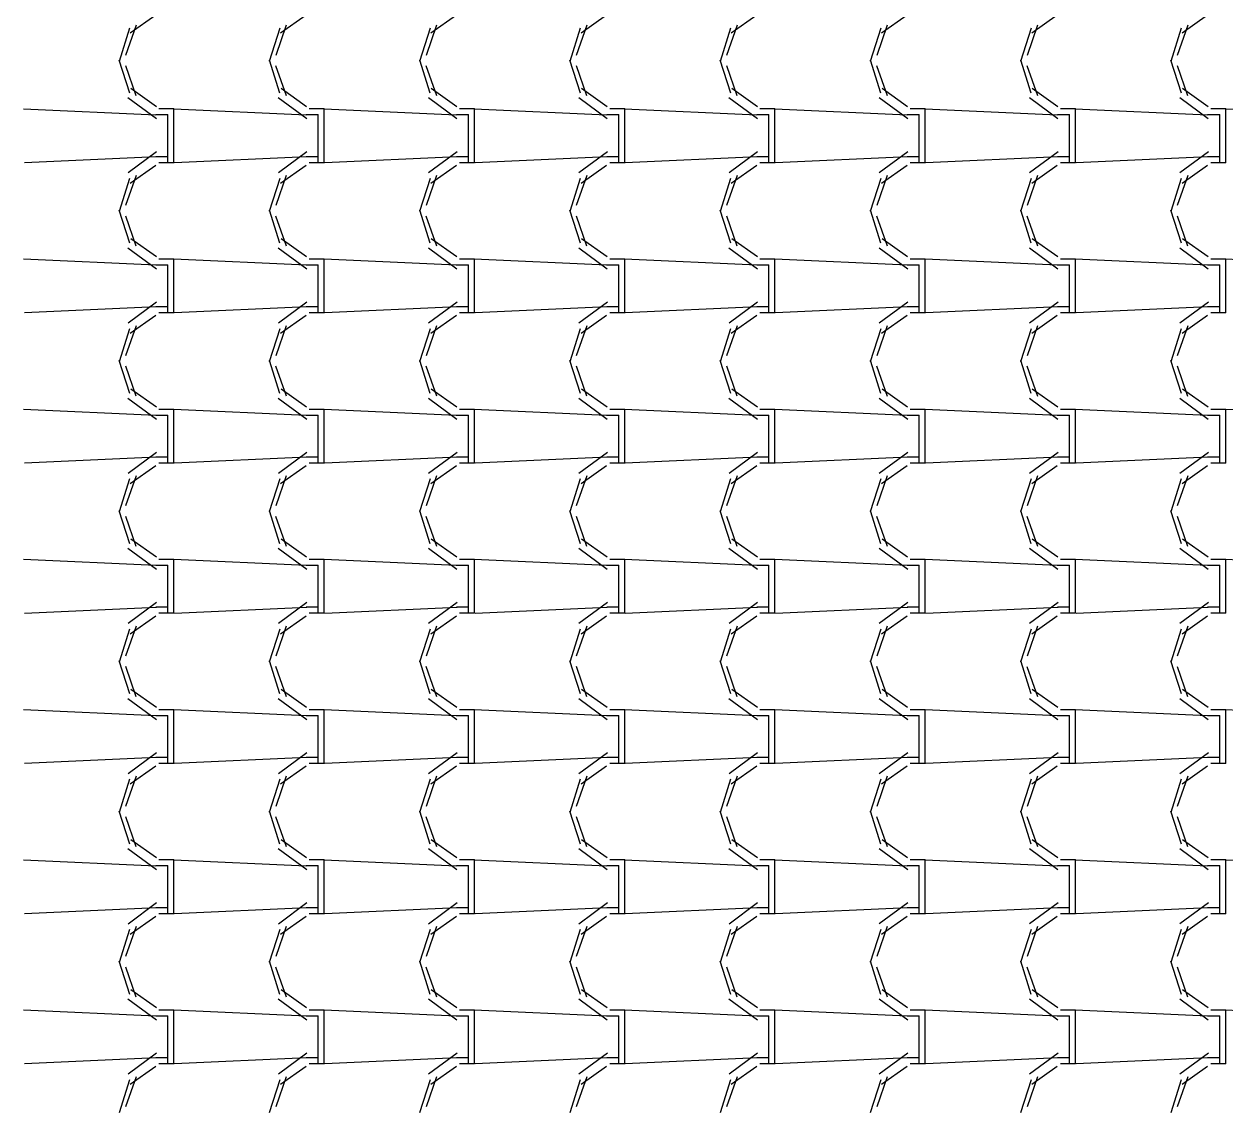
# Model space of a CAD drawing. Header units: millimetres. Extents: x -336 to -33, y -135 to 770.
# Drawn here: x -175.851 to -173.451, y 717.391 to 719.557 of the extents above; entities that cross this region are included whole.
import ezdxf

# ---------------------------------------------------------------- set-up
doc = ezdxf.new("R2010")
doc.units = ezdxf.units.MM
doc.header["$LTSCALE"] = 50
doc.header["$MEASUREMENT"] = 0
doc.layers.add('-HIDRO', color=8, linetype='CONTINUOUS')

msp = doc.modelspace()

# ---------------------------------------------------------------- linework, layer by layer
at = {"layer": '-HIDRO', "linetype": 'Continuous'}
for p, q in [((-175.6274, 719.5549), (-175.6484, 719.4949)), ((-175.5879, 719.5752), (-175.6389, 719.5392)), ((-175.3274, 719.5549), (-175.3484, 719.4949)), ((-175.2879, 719.5752), (-175.3389, 719.5392)), ((-175.0274, 719.5549), (-175.0484, 719.4949)), ((-174.9879, 719.5752), (-175.0389, 719.5392)), ((-174.7274, 719.5549), (-174.7484, 719.4949)), ((-174.6879, 719.5752), (-174.7389, 719.5392)), ((-174.4274, 719.5549), (-174.4484, 719.4949)), ((-174.3879, 719.5751), (-174.4389, 719.5391)), ((-174.1274, 719.5549), (-174.1484, 719.4949)), ((-174.0879, 719.5751), (-174.1389, 719.5391)), ((-173.8274, 719.5549), (-173.8484, 719.4949)), ((-173.7879, 719.5751), (-173.8389, 719.5391)), ((-173.5274, 719.5549), (-173.5484, 719.4949)), ((-173.4879, 719.5751), (-173.5389, 719.5391)), ((-175.6404, 719.5489), (-175.6614, 719.4829)), ((-175.3404, 719.5489), (-175.3614, 719.4829)), ((-175.0404, 719.5489), (-175.0614, 719.4829)), ((-174.7404, 719.5489), (-174.7614, 719.4829)), ((-174.4404, 719.5489), (-174.4614, 719.4829)), ((-174.1404, 719.5489), (-174.1614, 719.4829)), ((-173.8404, 719.5489), (-173.8614, 719.4829)), ((-173.5404, 719.5489), (-173.5614, 719.4829)), ((-175.6617, 719.4861), (-175.6407, 719.4201)), ((-175.3617, 719.4861), (-175.3407, 719.4201)), ((-175.0617, 719.4861), (-175.0407, 719.4201)), ((-174.7617, 719.4861), (-174.7407, 719.4201)), ((-174.4617, 719.4861), (-174.4407, 719.4201)), ((-174.1617, 719.4861), (-174.1407, 719.4201)), ((-173.8617, 719.4861), (-173.8407, 719.4201)), ((-173.5617, 719.4861), (-173.5407, 719.4201)), ((-175.6488, 719.4746), (-175.6278, 719.4146)), ((-175.3488, 719.4746), (-175.3278, 719.4146)), ((-175.0488, 719.4746), (-175.0278, 719.4146)), ((-174.7488, 719.4746), (-174.7278, 719.4146)), ((-174.4488, 719.4745), (-174.4278, 719.4145)), ((-174.1488, 719.4745), (-174.1278, 719.4145)), ((-173.8488, 719.4745), (-173.8278, 719.4145)), ((-173.5488, 719.4745), (-173.5278, 719.4145)), ((-175.6436, 719.4105), (-175.5866, 719.3685)), ((-175.6379, 719.429), (-175.5869, 719.393)), ((-175.3436, 719.4105), (-175.2866, 719.3685)), ((-175.3379, 719.429), (-175.2869, 719.393)), ((-175.0436, 719.4105), (-174.9866, 719.3685)), ((-175.0379, 719.429), (-174.9869, 719.393)), ((-174.7436, 719.4105), (-174.6866, 719.3685)), ((-174.7379, 719.429), (-174.6869, 719.393)), ((-174.4436, 719.4105), (-174.3866, 719.3685)), ((-174.4379, 719.429), (-174.3869, 719.393)), ((-174.1436, 719.4105), (-174.0866, 719.3685)), ((-174.1379, 719.429), (-174.0869, 719.393)), ((-173.8436, 719.4105), (-173.7866, 719.3685)), ((-173.8379, 719.429), (-173.7869, 719.393)), ((-173.5436, 719.4105), (-173.4866, 719.3685)), ((-173.5379, 719.429), (-173.4869, 719.393)), ((-175.588, 719.3757), (-175.852, 719.3877)), ((-175.5817, 719.3885), (-175.5517, 719.3885)), ((-175.288, 719.3757), (-175.552, 719.3877)), ((-175.5517, 719.2925), (-175.5517, 719.3885)), ((-175.2817, 719.3885), (-175.2517, 719.3885)), ((-174.988, 719.3757), (-175.252, 719.3877)), ((-175.2517, 719.2925), (-175.2517, 719.3885)), ((-174.9817, 719.3885), (-174.9517, 719.3885)), ((-174.688, 719.3757), (-174.952, 719.3877)), ((-174.9517, 719.2925), (-174.9517, 719.3885)), ((-174.6817, 719.3885), (-174.6517, 719.3885)), ((-174.388, 719.3757), (-174.652, 719.3877)), ((-174.6517, 719.2925), (-174.6517, 719.3885)), ((-174.3817, 719.3885), (-174.3517, 719.3885)), ((-174.088, 719.3757), (-174.352, 719.3877)), ((-174.3517, 719.2925), (-174.3517, 719.3885)), ((-174.0817, 719.3885), (-174.0517, 719.3885)), ((-173.788, 719.3757), (-174.052, 719.3877)), ((-174.0517, 719.2925), (-174.0517, 719.3885)), ((-173.7817, 719.3885), (-173.7517, 719.3885)), ((-173.488, 719.3757), (-173.752, 719.3877)), ((-173.7517, 719.2925), (-173.7517, 719.3885)), ((-173.4817, 719.3885), (-173.4517, 719.3885)), ((-173.188, 719.3757), (-173.452, 719.3877)), ((-173.4517, 719.2925), (-173.4517, 719.3885)), ((-175.5877, 719.3765), (-175.5637, 719.3765)), ((-175.5637, 719.2925), (-175.5637, 719.3765)), ((-175.2877, 719.3765), (-175.2637, 719.3765)), ((-175.2637, 719.2925), (-175.2637, 719.3765)), ((-174.9877, 719.3765), (-174.9637, 719.3765)), ((-174.9637, 719.2925), (-174.9637, 719.3765)), ((-174.6877, 719.3765), (-174.6637, 719.3765)), ((-174.6637, 719.2925), (-174.6637, 719.3765)), ((-174.3877, 719.3765), (-174.3637, 719.3765)), ((-174.3637, 719.2925), (-174.3637, 719.3765)), ((-174.0877, 719.3765), (-174.0637, 719.3765)), ((-174.0637, 719.2925), (-174.0637, 719.3765)), ((-173.7877, 719.3765), (-173.7637, 719.3765)), ((-173.7637, 719.2925), (-173.7637, 719.3765)), ((-173.4877, 719.3765), (-173.4637, 719.3765)), ((-173.4637, 719.2925), (-173.4637, 719.3765)), ((-175.5865, 719.2924), (-175.8505, 719.2804)), ((-175.5863, 719.3019), (-175.6433, 719.2599)), ((-175.5637, 719.2925), (-175.5877, 719.2925)), ((-175.5637, 719.2805), (-175.5637, 719.2925)), ((-175.5517, 719.2805), (-175.5517, 719.2925)), ((-175.2865, 719.2924), (-175.5505, 719.2804)), ((-175.2863, 719.3019), (-175.3433, 719.2599)), ((-175.2637, 719.2925), (-175.2877, 719.2925)), ((-175.2637, 719.2805), (-175.2637, 719.2925)), ((-175.2517, 719.2805), (-175.2517, 719.2925)), ((-174.9865, 719.2924), (-175.2505, 719.2804)), ((-174.9863, 719.3019), (-175.0433, 719.2599)), ((-174.9637, 719.2925), (-174.9877, 719.2925)), ((-174.9637, 719.2805), (-174.9637, 719.2925)), ((-174.9517, 719.2805), (-174.9517, 719.2925)), ((-174.6865, 719.2924), (-174.9505, 719.2804)), ((-174.6863, 719.3019), (-174.7433, 719.2599)), ((-174.6637, 719.2925), (-174.6877, 719.2925)), ((-174.6637, 719.2805), (-174.6637, 719.2925)), ((-174.6517, 719.2805), (-174.6517, 719.2925)), ((-174.3865, 719.2924), (-174.6505, 719.2804)), ((-174.3863, 719.3019), (-174.4433, 719.2599)), ((-174.3637, 719.2925), (-174.3877, 719.2925)), ((-174.3637, 719.2805), (-174.3637, 719.2925)), ((-174.3517, 719.2805), (-174.3517, 719.2925)), ((-174.0865, 719.2924), (-174.3505, 719.2804)), ((-174.0863, 719.3019), (-174.1433, 719.2599)), ((-174.0637, 719.2925), (-174.0877, 719.2925)), ((-174.0637, 719.2805), (-174.0637, 719.2925)), ((-174.0517, 719.2805), (-174.0517, 719.2925)), ((-173.7865, 719.2924), (-174.0505, 719.2804)), ((-173.7863, 719.3019), (-173.8433, 719.2599)), ((-173.7637, 719.2925), (-173.7877, 719.2925)), ((-173.7637, 719.2805), (-173.7637, 719.2925)), ((-173.7517, 719.2805), (-173.7517, 719.2925)), ((-173.4865, 719.2924), (-173.7505, 719.2804)), ((-173.4863, 719.3019), (-173.5433, 719.2599)), ((-173.4637, 719.2925), (-173.4877, 719.2925)), ((-173.4637, 719.2805), (-173.4637, 719.2925)), ((-173.4517, 719.2805), (-173.4517, 719.2925)), ((-175.5879, 719.2752), (-175.6389, 719.2392)), ((-175.5517, 719.2805), (-175.5817, 719.2805)), ((-175.2879, 719.2752), (-175.3389, 719.2392)), ((-175.2517, 719.2805), (-175.2817, 719.2805)), ((-174.9879, 719.2751), (-175.0389, 719.2391)), ((-174.9517, 719.2805), (-174.9817, 719.2805)), ((-174.6879, 719.2751), (-174.7389, 719.2391)), ((-174.6517, 719.2805), (-174.6817, 719.2805)), ((-174.3879, 719.2751), (-174.4389, 719.2391)), ((-174.3517, 719.2805), (-174.3817, 719.2805)), ((-174.0879, 719.2751), (-174.1389, 719.2391)), ((-174.0517, 719.2805), (-174.0817, 719.2805)), ((-173.7879, 719.2751), (-173.8389, 719.2391)), ((-173.7517, 719.2805), (-173.7817, 719.2805)), ((-173.4879, 719.2751), (-173.5389, 719.2391)), ((-173.4517, 719.2805), (-173.4817, 719.2805)), ((-175.6404, 719.2489), (-175.6614, 719.1829)), ((-175.6274, 719.2549), (-175.6484, 719.1949)), ((-175.3404, 719.2489), (-175.3614, 719.1829)), ((-175.3274, 719.2549), (-175.3484, 719.1949)), ((-175.0404, 719.2489), (-175.0614, 719.1829)), ((-175.0274, 719.2549), (-175.0484, 719.1949)), ((-174.7404, 719.2489), (-174.7614, 719.1829)), ((-174.7274, 719.2549), (-174.7484, 719.1949)), ((-174.4404, 719.2489), (-174.4614, 719.1829)), ((-174.4274, 719.2549), (-174.4484, 719.1949)), ((-174.1404, 719.2489), (-174.1614, 719.1829)), ((-174.1274, 719.2549), (-174.1484, 719.1949)), ((-173.8404, 719.2489), (-173.8614, 719.1829)), ((-173.8274, 719.2549), (-173.8484, 719.1949)), ((-173.5404, 719.2489), (-173.5614, 719.1829)), ((-173.5274, 719.2549), (-173.5484, 719.1949)), ((-175.6617, 719.1861), (-175.6407, 719.1201)), ((-175.6488, 719.1746), (-175.6278, 719.1146)), ((-175.3617, 719.1861), (-175.3407, 719.1201)), ((-175.3488, 719.1746), (-175.3278, 719.1146)), ((-175.0617, 719.1861), (-175.0407, 719.1201)), ((-175.0488, 719.1746), (-175.0278, 719.1146)), ((-174.7617, 719.1861), (-174.7407, 719.1201)), ((-174.7488, 719.1746), (-174.7278, 719.1146)), ((-174.4617, 719.1861), (-174.4407, 719.1201)), ((-174.4488, 719.1746), (-174.4278, 719.1146)), ((-174.1617, 719.1861), (-174.1407, 719.1201)), ((-174.1488, 719.1745), (-174.1278, 719.1145)), ((-173.8617, 719.1861), (-173.8407, 719.1201)), ((-173.8488, 719.1745), (-173.8278, 719.1145)), ((-173.5617, 719.1861), (-173.5407, 719.1201)), ((-173.5488, 719.1745), (-173.5278, 719.1145)), ((-175.6379, 719.129), (-175.5869, 719.093)), ((-175.3379, 719.129), (-175.2869, 719.093)), ((-175.0379, 719.129), (-174.9869, 719.093)), ((-174.7379, 719.129), (-174.6869, 719.093)), ((-174.4379, 719.129), (-174.3869, 719.093)), ((-174.1379, 719.129), (-174.0869, 719.093)), ((-173.8379, 719.129), (-173.7869, 719.093)), ((-173.5379, 719.129), (-173.4869, 719.093)), ((-175.6436, 719.1105), (-175.5866, 719.0685)), ((-175.3436, 719.1105), (-175.2866, 719.0685)), ((-175.0436, 719.1105), (-174.9866, 719.0685)), ((-174.7436, 719.1105), (-174.6866, 719.0685)), ((-174.4436, 719.1105), (-174.3866, 719.0685)), ((-174.1436, 719.1105), (-174.0866, 719.0685)), ((-173.8436, 719.1105), (-173.7866, 719.0685)), ((-173.5436, 719.1105), (-173.4866, 719.0685)), ((-175.588, 719.0757), (-175.852, 719.0877)), ((-175.5877, 719.0765), (-175.5637, 719.0765)), ((-175.5817, 719.0885), (-175.5517, 719.0885)), ((-175.5637, 718.9925), (-175.5637, 719.0765)), ((-175.288, 719.0757), (-175.552, 719.0877)), ((-175.5517, 718.9925), (-175.5517, 719.0885)), ((-175.2877, 719.0765), (-175.2637, 719.0765)), ((-175.2817, 719.0885), (-175.2517, 719.0885)), ((-175.2637, 718.9925), (-175.2637, 719.0765)), ((-174.988, 719.0757), (-175.252, 719.0877)), ((-175.2517, 718.9925), (-175.2517, 719.0885)), ((-174.9877, 719.0765), (-174.9637, 719.0765)), ((-174.9817, 719.0885), (-174.9517, 719.0885)), ((-174.9637, 718.9925), (-174.9637, 719.0765)), ((-174.688, 719.0757), (-174.952, 719.0877)), ((-174.9517, 718.9925), (-174.9517, 719.0885)), ((-174.6877, 719.0765), (-174.6637, 719.0765)), ((-174.6817, 719.0885), (-174.6517, 719.0885)), ((-174.6637, 718.9925), (-174.6637, 719.0765)), ((-174.388, 719.0757), (-174.652, 719.0877)), ((-174.6517, 718.9925), (-174.6517, 719.0885)), ((-174.3877, 719.0765), (-174.3637, 719.0765)), ((-174.3817, 719.0885), (-174.3517, 719.0885)), ((-174.3637, 718.9925), (-174.3637, 719.0765)), ((-174.088, 719.0757), (-174.352, 719.0877)), ((-174.3517, 718.9925), (-174.3517, 719.0885)), ((-174.0877, 719.0765), (-174.0637, 719.0765)), ((-174.0817, 719.0885), (-174.0517, 719.0885)), ((-174.0637, 718.9925), (-174.0637, 719.0765)), ((-173.788, 719.0757), (-174.052, 719.0877)), ((-174.0517, 718.9925), (-174.0517, 719.0885)), ((-173.7877, 719.0765), (-173.7637, 719.0765)), ((-173.7817, 719.0885), (-173.7517, 719.0885)), ((-173.7637, 718.9925), (-173.7637, 719.0765)), ((-173.488, 719.0757), (-173.752, 719.0877)), ((-173.7517, 718.9925), (-173.7517, 719.0885)), ((-173.4877, 719.0765), (-173.4637, 719.0765)), ((-173.4817, 719.0885), (-173.4517, 719.0885)), ((-173.4637, 718.9925), (-173.4637, 719.0765)), ((-173.188, 719.0757), (-173.452, 719.0877)), ((-173.4517, 718.9925), (-173.4517, 719.0885)), ((-175.5863, 719.0019), (-175.6433, 718.9599)), ((-175.2863, 719.0019), (-175.3433, 718.9599)), ((-174.9863, 719.0019), (-175.0433, 718.9599)), ((-174.6863, 719.0019), (-174.7433, 718.9599)), ((-174.3863, 719.0019), (-174.4433, 718.9599)), ((-174.0863, 719.0019), (-174.1433, 718.9599)), ((-173.7863, 719.0019), (-173.8433, 718.9599)), ((-173.4863, 719.0019), (-173.5433, 718.9599)), ((-175.5865, 718.9924), (-175.8505, 718.9804)), ((-175.5637, 718.9925), (-175.5877, 718.9925)), ((-175.5517, 718.9805), (-175.5817, 718.9805)), ((-175.5637, 718.9805), (-175.5637, 718.9925)), ((-175.5517, 718.9805), (-175.5517, 718.9925)), ((-175.2865, 718.9924), (-175.5505, 718.9804)), ((-175.2637, 718.9925), (-175.2877, 718.9925)), ((-175.2517, 718.9805), (-175.2817, 718.9805)), ((-175.2637, 718.9805), (-175.2637, 718.9925)), ((-175.2517, 718.9805), (-175.2517, 718.9925)), ((-174.9865, 718.9924), (-175.2505, 718.9804)), ((-174.9637, 718.9925), (-174.9877, 718.9925)), ((-174.9517, 718.9805), (-174.9817, 718.9805)), ((-174.9637, 718.9805), (-174.9637, 718.9925)), ((-174.9517, 718.9805), (-174.9517, 718.9925)), ((-174.6865, 718.9924), (-174.9505, 718.9804)), ((-174.6637, 718.9925), (-174.6877, 718.9925)), ((-174.6517, 718.9805), (-174.6817, 718.9805)), ((-174.6637, 718.9805), (-174.6637, 718.9925)), ((-174.6517, 718.9805), (-174.6517, 718.9925)), ((-174.3865, 718.9924), (-174.6505, 718.9804)), ((-174.3637, 718.9925), (-174.3877, 718.9925)), ((-174.3517, 718.9805), (-174.3817, 718.9805)), ((-174.3637, 718.9805), (-174.3637, 718.9925)), ((-174.3517, 718.9805), (-174.3517, 718.9925)), ((-174.0865, 718.9924), (-174.3505, 718.9804)), ((-174.0637, 718.9925), (-174.0877, 718.9925)), ((-174.0517, 718.9805), (-174.0817, 718.9805)), ((-174.0637, 718.9805), (-174.0637, 718.9925)), ((-174.0517, 718.9805), (-174.0517, 718.9925)), ((-173.7865, 718.9924), (-174.0505, 718.9804)), ((-173.7637, 718.9925), (-173.7877, 718.9925)), ((-173.7517, 718.9805), (-173.7817, 718.9805)), ((-173.7637, 718.9805), (-173.7637, 718.9925)), ((-173.7517, 718.9805), (-173.7517, 718.9925)), ((-173.4865, 718.9924), (-173.7505, 718.9804)), ((-173.4637, 718.9925), (-173.4877, 718.9925)), ((-173.4517, 718.9805), (-173.4817, 718.9805)), ((-173.4637, 718.9805), (-173.4637, 718.9925)), ((-173.4517, 718.9805), (-173.4517, 718.9925)), ((-175.6274, 718.9549), (-175.6484, 718.8949)), ((-175.5879, 718.9752), (-175.6389, 718.9392)), ((-175.3274, 718.9549), (-175.3484, 718.8949)), ((-175.2879, 718.9751), (-175.3389, 718.9391)), ((-175.0274, 718.9549), (-175.0484, 718.8949)), ((-174.9879, 718.9751), (-175.0389, 718.9391)), ((-174.7274, 718.9549), (-174.7484, 718.8949)), ((-174.6879, 718.9751), (-174.7389, 718.9391)), ((-174.4274, 718.9549), (-174.4484, 718.8949)), ((-174.3879, 718.9751), (-174.4389, 718.9391)), ((-174.1274, 718.9549), (-174.1484, 718.8949)), ((-174.0879, 718.9751), (-174.1389, 718.9391)), ((-173.8274, 718.9549), (-173.8484, 718.8949)), ((-173.7879, 718.9751), (-173.8389, 718.9391)), ((-173.5274, 718.9549), (-173.5484, 718.8949)), ((-173.4879, 718.9751), (-173.5389, 718.9391)), ((-175.6404, 718.9489), (-175.6614, 718.8829)), ((-175.3404, 718.9489), (-175.3614, 718.8829)), ((-175.0404, 718.9489), (-175.0614, 718.8829)), ((-174.7404, 718.9489), (-174.7614, 718.8829)), ((-174.4404, 718.9489), (-174.4614, 718.8829)), ((-174.1404, 718.9489), (-174.1614, 718.8829)), ((-173.8404, 718.9489), (-173.8614, 718.8829)), ((-173.5404, 718.9489), (-173.5614, 718.8829)), ((-175.6617, 718.8861), (-175.6407, 718.8201)), ((-175.3617, 718.8861), (-175.3407, 718.8201)), ((-175.0617, 718.8861), (-175.0407, 718.8201)), ((-174.7617, 718.8861), (-174.7407, 718.8201)), ((-174.4617, 718.8861), (-174.4407, 718.8201)), ((-174.1617, 718.8861), (-174.1407, 718.8201)), ((-173.8617, 718.8861), (-173.8407, 718.8201)), ((-173.5617, 718.8861), (-173.5407, 718.8201)), ((-175.6488, 718.8746), (-175.6278, 718.8146)), ((-175.3488, 718.8746), (-175.3278, 718.8146)), ((-175.0488, 718.8746), (-175.0278, 718.8146)), ((-174.7488, 718.8746), (-174.7278, 718.8146)), ((-174.4488, 718.8746), (-174.4278, 718.8146)), ((-174.1488, 718.8745), (-174.1278, 718.8145)), ((-173.8488, 718.8745), (-173.8278, 718.8145)), ((-173.5488, 718.8745), (-173.5278, 718.8145)), ((-175.6436, 718.8105), (-175.5866, 718.7685)), ((-175.6379, 718.829), (-175.5869, 718.793)), ((-175.3436, 718.8105), (-175.2866, 718.7685)), ((-175.3379, 718.829), (-175.2869, 718.793)), ((-175.0436, 718.8105), (-174.9866, 718.7685)), ((-175.0379, 718.829), (-174.9869, 718.793)), ((-174.7436, 718.8105), (-174.6866, 718.7685)), ((-174.7379, 718.829), (-174.6869, 718.793)), ((-174.4436, 718.8105), (-174.3866, 718.7685)), ((-174.4379, 718.829), (-174.3869, 718.793)), ((-174.1436, 718.8105), (-174.0866, 718.7685)), ((-174.1379, 718.829), (-174.0869, 718.793)), ((-173.8436, 718.8105), (-173.7866, 718.7685)), ((-173.8379, 718.829), (-173.7869, 718.793)), ((-173.5436, 718.8105), (-173.4866, 718.7685)), ((-173.5379, 718.829), (-173.4869, 718.793)), ((-175.588, 718.7757), (-175.852, 718.7877)), ((-175.5817, 718.7885), (-175.5517, 718.7885)), ((-175.288, 718.7757), (-175.552, 718.7877)), ((-175.5517, 718.6925), (-175.5517, 718.7885)), ((-175.2817, 718.7885), (-175.2517, 718.7885)), ((-174.988, 718.7757), (-175.252, 718.7877)), ((-175.2517, 718.6925), (-175.2517, 718.7885)), ((-174.9817, 718.7885), (-174.9517, 718.7885)), ((-174.688, 718.7757), (-174.952, 718.7877)), ((-174.9517, 718.6925), (-174.9517, 718.7885)), ((-174.6817, 718.7885), (-174.6517, 718.7885)), ((-174.388, 718.7757), (-174.652, 718.7877)), ((-174.6517, 718.6925), (-174.6517, 718.7885)), ((-174.3817, 718.7885), (-174.3517, 718.7885)), ((-174.088, 718.7757), (-174.352, 718.7877)), ((-174.3517, 718.6925), (-174.3517, 718.7885)), ((-174.0817, 718.7885), (-174.0517, 718.7885)), ((-173.788, 718.7757), (-174.052, 718.7877)), ((-174.0517, 718.6925), (-174.0517, 718.7885)), ((-173.7817, 718.7885), (-173.7517, 718.7885)), ((-173.488, 718.7757), (-173.752, 718.7877)), ((-173.7517, 718.6925), (-173.7517, 718.7885)), ((-173.4817, 718.7885), (-173.4517, 718.7885)), ((-173.188, 718.7757), (-173.452, 718.7877)), ((-173.4517, 718.6925), (-173.4517, 718.7885)), ((-175.5877, 718.7765), (-175.5637, 718.7765)), ((-175.5637, 718.6925), (-175.5637, 718.7765)), ((-175.2877, 718.7765), (-175.2637, 718.7765)), ((-175.2637, 718.6925), (-175.2637, 718.7765)), ((-174.9877, 718.7765), (-174.9637, 718.7765)), ((-174.9637, 718.6925), (-174.9637, 718.7765)), ((-174.6877, 718.7765), (-174.6637, 718.7765)), ((-174.6637, 718.6925), (-174.6637, 718.7765)), ((-174.3877, 718.7765), (-174.3637, 718.7765)), ((-174.3637, 718.6925), (-174.3637, 718.7765)), ((-174.0877, 718.7765), (-174.0637, 718.7765)), ((-174.0637, 718.6925), (-174.0637, 718.7765)), ((-173.7877, 718.7765), (-173.7637, 718.7765)), ((-173.7637, 718.6925), (-173.7637, 718.7765)), ((-173.4877, 718.7765), (-173.4637, 718.7765)), ((-173.4637, 718.6925), (-173.4637, 718.7765)), ((-175.5865, 718.6924), (-175.8505, 718.6804)), ((-175.5863, 718.7019), (-175.6433, 718.6599)), ((-175.5637, 718.6925), (-175.5877, 718.6925)), ((-175.5637, 718.6805), (-175.5637, 718.6925)), ((-175.5517, 718.6805), (-175.5517, 718.6925)), ((-175.2865, 718.6924), (-175.5505, 718.6804)), ((-175.2863, 718.7019), (-175.3433, 718.6599)), ((-175.2637, 718.6925), (-175.2877, 718.6925)), ((-175.2637, 718.6805), (-175.2637, 718.6925)), ((-175.2517, 718.6805), (-175.2517, 718.6925)), ((-174.9865, 718.6924), (-175.2505, 718.6804)), ((-174.9863, 718.7019), (-175.0433, 718.6599)), ((-174.9637, 718.6925), (-174.9877, 718.6925)), ((-174.9637, 718.6805), (-174.9637, 718.6925)), ((-174.9517, 718.6805), (-174.9517, 718.6925)), ((-174.6865, 718.6924), (-174.9505, 718.6804)), ((-174.6863, 718.7019), (-174.7433, 718.6599)), ((-174.6637, 718.6925), (-174.6877, 718.6925)), ((-174.6637, 718.6805), (-174.6637, 718.6925)), ((-174.6517, 718.6805), (-174.6517, 718.6925)), ((-174.3865, 718.6924), (-174.6505, 718.6804)), ((-174.3863, 718.7019), (-174.4433, 718.6599)), ((-174.3637, 718.6925), (-174.3877, 718.6925)), ((-174.3637, 718.6805), (-174.3637, 718.6925)), ((-174.3517, 718.6805), (-174.3517, 718.6925)), ((-174.0865, 718.6924), (-174.3505, 718.6804)), ((-174.0863, 718.7019), (-174.1433, 718.6599)), ((-174.0637, 718.6925), (-174.0877, 718.6925)), ((-174.0637, 718.6805), (-174.0637, 718.6925)), ((-174.0517, 718.6805), (-174.0517, 718.6925)), ((-173.7865, 718.6924), (-174.0505, 718.6804)), ((-173.7863, 718.7019), (-173.8433, 718.6599)), ((-173.7637, 718.6925), (-173.7877, 718.6925)), ((-173.7637, 718.6805), (-173.7637, 718.6925)), ((-173.7517, 718.6805), (-173.7517, 718.6925)), ((-173.4865, 718.6924), (-173.7505, 718.6804)), ((-173.4863, 718.7019), (-173.5433, 718.6599)), ((-173.4637, 718.6925), (-173.4877, 718.6925)), ((-173.4637, 718.6805), (-173.4637, 718.6925)), ((-173.4517, 718.6805), (-173.4517, 718.6925)), ((-175.5879, 718.6751), (-175.6389, 718.6391)), ((-175.5517, 718.6805), (-175.5817, 718.6805)), ((-175.2879, 718.6751), (-175.3389, 718.6391)), ((-175.2517, 718.6805), (-175.2817, 718.6805)), ((-174.9879, 718.6751), (-175.0389, 718.6391)), ((-174.9517, 718.6805), (-174.9817, 718.6805)), ((-174.6879, 718.6751), (-174.7389, 718.6391)), ((-174.6517, 718.6805), (-174.6817, 718.6805)), ((-174.3879, 718.6751), (-174.4389, 718.6391)), ((-174.3517, 718.6805), (-174.3817, 718.6805)), ((-174.0879, 718.6751), (-174.1389, 718.6391)), ((-174.0517, 718.6805), (-174.0817, 718.6805)), ((-173.7879, 718.6751), (-173.8389, 718.6391)), ((-173.7517, 718.6805), (-173.7817, 718.6805)), ((-173.4879, 718.6751), (-173.5389, 718.6391)), ((-173.4517, 718.6805), (-173.4817, 718.6805)), ((-175.6404, 718.6489), (-175.6614, 718.5829)), ((-175.6274, 718.6549), (-175.6484, 718.5949)), ((-175.3404, 718.6489), (-175.3614, 718.5829)), ((-175.3274, 718.6549), (-175.3484, 718.5949)), ((-175.0404, 718.6489), (-175.0614, 718.5829)), ((-175.0274, 718.6549), (-175.0484, 718.5949)), ((-174.7404, 718.6489), (-174.7614, 718.5829)), ((-174.7274, 718.6549), (-174.7484, 718.5949)), ((-174.4404, 718.6489), (-174.4614, 718.5829)), ((-174.4274, 718.6549), (-174.4484, 718.5949)), ((-174.1404, 718.6489), (-174.1614, 718.5829)), ((-174.1274, 718.6549), (-174.1484, 718.5949)), ((-173.8404, 718.6489), (-173.8614, 718.5829)), ((-173.8274, 718.6549), (-173.8484, 718.5949)), ((-173.5404, 718.6489), (-173.5614, 718.5829)), ((-173.5274, 718.6549), (-173.5484, 718.5949)), ((-175.6617, 718.5861), (-175.6407, 718.5201)), ((-175.6488, 718.5746), (-175.6278, 718.5146)), ((-175.3617, 718.5861), (-175.3407, 718.5201)), ((-175.3488, 718.5746), (-175.3278, 718.5146)), ((-175.0617, 718.5861), (-175.0407, 718.5201)), ((-175.0488, 718.5746), (-175.0278, 718.5146)), ((-174.7617, 718.5861), (-174.7407, 718.5201)), ((-174.7488, 718.5746), (-174.7278, 718.5146)), ((-174.4617, 718.5861), (-174.4407, 718.5201)), ((-174.4488, 718.5746), (-174.4278, 718.5146)), ((-174.1617, 718.5861), (-174.1407, 718.5201)), ((-174.1488, 718.5745), (-174.1278, 718.5145)), ((-173.8617, 718.5861), (-173.8407, 718.5201)), ((-173.8488, 718.5745), (-173.8278, 718.5145)), ((-173.5617, 718.5861), (-173.5407, 718.5201)), ((-173.5488, 718.5745), (-173.5278, 718.5145)), ((-175.6379, 718.529), (-175.5869, 718.493)), ((-175.3379, 718.529), (-175.2869, 718.493)), ((-175.0379, 718.529), (-174.9869, 718.493)), ((-174.7379, 718.529), (-174.6869, 718.493)), ((-174.4379, 718.529), (-174.3869, 718.493)), ((-174.1379, 718.529), (-174.0869, 718.493)), ((-173.8379, 718.529), (-173.7869, 718.493)), ((-173.5379, 718.529), (-173.4869, 718.493)), ((-175.6436, 718.5105), (-175.5866, 718.4685)), ((-175.3436, 718.5105), (-175.2866, 718.4685)), ((-175.0436, 718.5105), (-174.9866, 718.4685)), ((-174.7436, 718.5105), (-174.6866, 718.4685)), ((-174.4436, 718.5105), (-174.3866, 718.4685)), ((-174.1436, 718.5105), (-174.0866, 718.4685)), ((-173.8436, 718.5105), (-173.7866, 718.4685)), ((-173.5436, 718.5105), (-173.4866, 718.4685)), ((-175.588, 718.4757), (-175.852, 718.4877)), ((-175.5877, 718.4765), (-175.5637, 718.4765)), ((-175.5817, 718.4885), (-175.5517, 718.4885)), ((-175.5637, 718.3925), (-175.5637, 718.4765)), ((-175.288, 718.4757), (-175.552, 718.4877)), ((-175.5517, 718.3925), (-175.5517, 718.4885)), ((-175.2877, 718.4765), (-175.2637, 718.4765)), ((-175.2817, 718.4885), (-175.2517, 718.4885)), ((-175.2637, 718.3925), (-175.2637, 718.4765)), ((-174.988, 718.4757), (-175.252, 718.4877)), ((-175.2517, 718.3925), (-175.2517, 718.4885)), ((-174.9877, 718.4765), (-174.9637, 718.4765)), ((-174.9817, 718.4885), (-174.9517, 718.4885)), ((-174.9637, 718.3925), (-174.9637, 718.4765)), ((-174.688, 718.4757), (-174.952, 718.4877)), ((-174.9517, 718.3925), (-174.9517, 718.4885)), ((-174.6877, 718.4765), (-174.6637, 718.4765)), ((-174.6817, 718.4885), (-174.6517, 718.4885)), ((-174.6637, 718.3925), (-174.6637, 718.4765)), ((-174.388, 718.4757), (-174.652, 718.4877)), ((-174.6517, 718.3925), (-174.6517, 718.4885)), ((-174.3877, 718.4765), (-174.3637, 718.4765)), ((-174.3817, 718.4885), (-174.3517, 718.4885)), ((-174.3637, 718.3925), (-174.3637, 718.4765)), ((-174.088, 718.4757), (-174.352, 718.4877)), ((-174.3517, 718.3925), (-174.3517, 718.4885)), ((-174.0877, 718.4765), (-174.0637, 718.4765)), ((-174.0817, 718.4885), (-174.0517, 718.4885)), ((-174.0637, 718.3925), (-174.0637, 718.4765)), ((-173.788, 718.4757), (-174.052, 718.4877)), ((-174.0517, 718.3925), (-174.0517, 718.4885)), ((-173.7877, 718.4765), (-173.7637, 718.4765)), ((-173.7817, 718.4885), (-173.7517, 718.4885)), ((-173.7637, 718.3925), (-173.7637, 718.4765)), ((-173.488, 718.4757), (-173.752, 718.4877)), ((-173.7517, 718.3925), (-173.7517, 718.4885)), ((-173.4877, 718.4765), (-173.4637, 718.4765)), ((-173.4817, 718.4885), (-173.4517, 718.4885)), ((-173.4637, 718.3925), (-173.4637, 718.4765)), ((-173.188, 718.4757), (-173.452, 718.4877)), ((-173.4517, 718.3925), (-173.4517, 718.4885)), ((-175.5863, 718.4019), (-175.6433, 718.3599)), ((-175.2863, 718.4019), (-175.3433, 718.3599)), ((-174.9863, 718.4019), (-175.0433, 718.3599)), ((-174.6863, 718.4019), (-174.7433, 718.3599)), ((-174.3863, 718.4019), (-174.4433, 718.3599)), ((-174.0863, 718.4019), (-174.1433, 718.3599)), ((-173.7863, 718.4019), (-173.8433, 718.3599)), ((-173.4863, 718.4019), (-173.5433, 718.3599)), ((-175.5865, 718.3924), (-175.8505, 718.3804)), ((-175.5637, 718.3925), (-175.5877, 718.3925)), ((-175.5517, 718.3805), (-175.5817, 718.3805)), ((-175.5637, 718.3805), (-175.5637, 718.3925)), ((-175.5517, 718.3805), (-175.5517, 718.3925)), ((-175.2865, 718.3924), (-175.5505, 718.3804)), ((-175.2637, 718.3925), (-175.2877, 718.3925)), ((-175.2517, 718.3805), (-175.2817, 718.3805)), ((-175.2637, 718.3805), (-175.2637, 718.3925)), ((-175.2517, 718.3805), (-175.2517, 718.3925)), ((-174.9865, 718.3924), (-175.2505, 718.3804)), ((-174.9637, 718.3925), (-174.9877, 718.3925)), ((-174.9517, 718.3805), (-174.9817, 718.3805)), ((-174.9637, 718.3805), (-174.9637, 718.3925)), ((-174.9517, 718.3805), (-174.9517, 718.3925)), ((-174.6865, 718.3924), (-174.9505, 718.3804)), ((-174.6637, 718.3925), (-174.6877, 718.3925)), ((-174.6517, 718.3805), (-174.6817, 718.3805)), ((-174.6637, 718.3805), (-174.6637, 718.3925)), ((-174.6517, 718.3805), (-174.6517, 718.3925)), ((-174.3865, 718.3924), (-174.6505, 718.3804)), ((-174.3637, 718.3925), (-174.3877, 718.3925)), ((-174.3517, 718.3805), (-174.3817, 718.3805)), ((-174.3637, 718.3805), (-174.3637, 718.3925)), ((-174.3517, 718.3805), (-174.3517, 718.3925)), ((-174.0865, 718.3924), (-174.3505, 718.3804)), ((-174.0637, 718.3925), (-174.0877, 718.3925)), ((-174.0517, 718.3805), (-174.0817, 718.3805)), ((-174.0637, 718.3805), (-174.0637, 718.3925)), ((-174.0517, 718.3805), (-174.0517, 718.3925)), ((-173.7865, 718.3924), (-174.0505, 718.3804)), ((-173.7637, 718.3925), (-173.7877, 718.3925)), ((-173.7517, 718.3805), (-173.7817, 718.3805)), ((-173.7637, 718.3805), (-173.7637, 718.3925)), ((-173.7517, 718.3805), (-173.7517, 718.3925)), ((-173.4865, 718.3924), (-173.7505, 718.3804)), ((-173.4637, 718.3925), (-173.4877, 718.3925)), ((-173.4517, 718.3805), (-173.4817, 718.3805)), ((-173.4637, 718.3805), (-173.4637, 718.3925)), ((-173.4517, 718.3805), (-173.4517, 718.3925)), ((-175.6274, 718.3549), (-175.6484, 718.2949)), ((-175.5879, 718.3751), (-175.6389, 718.3391)), ((-175.3274, 718.3549), (-175.3484, 718.2949)), ((-175.2879, 718.3751), (-175.3389, 718.3391)), ((-175.0274, 718.3549), (-175.0484, 718.2949)), ((-174.9879, 718.3751), (-175.0389, 718.3391)), ((-174.7274, 718.3549), (-174.7484, 718.2949)), ((-174.6879, 718.3751), (-174.7389, 718.3391)), ((-174.4274, 718.3549), (-174.4484, 718.2949)), ((-174.3879, 718.3751), (-174.4389, 718.3391)), ((-174.1274, 718.3549), (-174.1484, 718.2949)), ((-174.0879, 718.3751), (-174.1389, 718.3391)), ((-173.8274, 718.3549), (-173.8484, 718.2949)), ((-173.7879, 718.3751), (-173.8389, 718.3391)), ((-173.5274, 718.3549), (-173.5484, 718.2949)), ((-173.4879, 718.3751), (-173.5389, 718.3391)), ((-175.6404, 718.3489), (-175.6614, 718.2829)), ((-175.3404, 718.3489), (-175.3614, 718.2829)), ((-175.0404, 718.3489), (-175.0614, 718.2829)), ((-174.7404, 718.3489), (-174.7614, 718.2829)), ((-174.4404, 718.3489), (-174.4614, 718.2829)), ((-174.1404, 718.3489), (-174.1614, 718.2829)), ((-173.8404, 718.3489), (-173.8614, 718.2829)), ((-173.5404, 718.3489), (-173.5614, 718.2829)), ((-175.6617, 718.2861), (-175.6407, 718.2201)), ((-175.3617, 718.2861), (-175.3407, 718.2201)), ((-175.0617, 718.2861), (-175.0407, 718.2201)), ((-174.7617, 718.2861), (-174.7407, 718.2201)), ((-174.4617, 718.2861), (-174.4407, 718.2201)), ((-174.1617, 718.2861), (-174.1407, 718.2201)), ((-173.8617, 718.2861), (-173.8407, 718.2201)), ((-173.5617, 718.2861), (-173.5407, 718.2201)), ((-175.6488, 718.2746), (-175.6278, 718.2146)), ((-175.3488, 718.2746), (-175.3278, 718.2146)), ((-175.0488, 718.2746), (-175.0278, 718.2146)), ((-174.7488, 718.2746), (-174.7278, 718.2146)), ((-174.4488, 718.2746), (-174.4278, 718.2146)), ((-174.1488, 718.2746), (-174.1278, 718.2146)), ((-173.8488, 718.2745), (-173.8278, 718.2145)), ((-173.5488, 718.2745), (-173.5278, 718.2145)), ((-175.6436, 718.2105), (-175.5866, 718.1685)), ((-175.6379, 718.229), (-175.5869, 718.193)), ((-175.3436, 718.2105), (-175.2866, 718.1685)), ((-175.3379, 718.229), (-175.2869, 718.193)), ((-175.0436, 718.2105), (-174.9866, 718.1685)), ((-175.0379, 718.229), (-174.9869, 718.193)), ((-174.7436, 718.2105), (-174.6866, 718.1685)), ((-174.7379, 718.229), (-174.6869, 718.193)), ((-174.4436, 718.2105), (-174.3866, 718.1685)), ((-174.4379, 718.229), (-174.3869, 718.193)), ((-174.1436, 718.2105), (-174.0866, 718.1685)), ((-174.1379, 718.229), (-174.0869, 718.193)), ((-173.8436, 718.2105), (-173.7866, 718.1685)), ((-173.8379, 718.229), (-173.7869, 718.193)), ((-173.5436, 718.2105), (-173.4866, 718.1685)), ((-173.5379, 718.229), (-173.4869, 718.193)), ((-175.588, 718.1757), (-175.852, 718.1877)), ((-175.5817, 718.1885), (-175.5517, 718.1885)), ((-175.288, 718.1757), (-175.552, 718.1877)), ((-175.5517, 718.0925), (-175.5517, 718.1885)), ((-175.2817, 718.1885), (-175.2517, 718.1885)), ((-174.988, 718.1757), (-175.252, 718.1877)), ((-175.2517, 718.0925), (-175.2517, 718.1885)), ((-174.9817, 718.1885), (-174.9517, 718.1885)), ((-174.688, 718.1757), (-174.952, 718.1877)), ((-174.9517, 718.0925), (-174.9517, 718.1885)), ((-174.6817, 718.1885), (-174.6517, 718.1885)), ((-174.388, 718.1757), (-174.652, 718.1877)), ((-174.6517, 718.0925), (-174.6517, 718.1885)), ((-174.3817, 718.1885), (-174.3517, 718.1885)), ((-174.088, 718.1757), (-174.352, 718.1877)), ((-174.3517, 718.0925), (-174.3517, 718.1885)), ((-174.0817, 718.1885), (-174.0517, 718.1885)), ((-173.788, 718.1757), (-174.052, 718.1877)), ((-174.0517, 718.0925), (-174.0517, 718.1885)), ((-173.7817, 718.1885), (-173.7517, 718.1885)), ((-173.488, 718.1757), (-173.752, 718.1877)), ((-173.7517, 718.0925), (-173.7517, 718.1885)), ((-173.4817, 718.1885), (-173.4517, 718.1885)), ((-173.188, 718.1757), (-173.452, 718.1877)), ((-173.4517, 718.0925), (-173.4517, 718.1885)), ((-175.5877, 718.1765), (-175.5637, 718.1765)), ((-175.5637, 718.0925), (-175.5637, 718.1765)), ((-175.2877, 718.1765), (-175.2637, 718.1765)), ((-175.2637, 718.0925), (-175.2637, 718.1765)), ((-174.9877, 718.1765), (-174.9637, 718.1765)), ((-174.9637, 718.0925), (-174.9637, 718.1765)), ((-174.6877, 718.1765), (-174.6637, 718.1765)), ((-174.6637, 718.0925), (-174.6637, 718.1765)), ((-174.3877, 718.1765), (-174.3637, 718.1765)), ((-174.3637, 718.0925), (-174.3637, 718.1765)), ((-174.0877, 718.1765), (-174.0637, 718.1765)), ((-174.0637, 718.0925), (-174.0637, 718.1765)), ((-173.7877, 718.1765), (-173.7637, 718.1765)), ((-173.7637, 718.0925), (-173.7637, 718.1765)), ((-173.4877, 718.1765), (-173.4637, 718.1765)), ((-173.4637, 718.0925), (-173.4637, 718.1765)), ((-175.5865, 718.0924), (-175.8505, 718.0804)), ((-175.5863, 718.1019), (-175.6433, 718.0599)), ((-175.5637, 718.0925), (-175.5877, 718.0925)), ((-175.5637, 718.0805), (-175.5637, 718.0925)), ((-175.5517, 718.0805), (-175.5517, 718.0925)), ((-175.2865, 718.0924), (-175.5505, 718.0804)), ((-175.2863, 718.1019), (-175.3433, 718.0599)), ((-175.2637, 718.0925), (-175.2877, 718.0925)), ((-175.2637, 718.0805), (-175.2637, 718.0925)), ((-175.2517, 718.0805), (-175.2517, 718.0925)), ((-174.9865, 718.0924), (-175.2505, 718.0804)), ((-174.9863, 718.1019), (-175.0433, 718.0599)), ((-174.9637, 718.0925), (-174.9877, 718.0925)), ((-174.9637, 718.0805), (-174.9637, 718.0925)), ((-174.9517, 718.0805), (-174.9517, 718.0925)), ((-174.6865, 718.0924), (-174.9505, 718.0804)), ((-174.6863, 718.1019), (-174.7433, 718.0599)), ((-174.6637, 718.0925), (-174.6877, 718.0925)), ((-174.6637, 718.0805), (-174.6637, 718.0925)), ((-174.6517, 718.0805), (-174.6517, 718.0925)), ((-174.3865, 718.0924), (-174.6505, 718.0804)), ((-174.3863, 718.1019), (-174.4433, 718.0599)), ((-174.3637, 718.0925), (-174.3877, 718.0925)), ((-174.3637, 718.0805), (-174.3637, 718.0925)), ((-174.3517, 718.0805), (-174.3517, 718.0925)), ((-174.0865, 718.0924), (-174.3505, 718.0804)), ((-174.0863, 718.1019), (-174.1433, 718.0599)), ((-174.0637, 718.0925), (-174.0877, 718.0925)), ((-174.0637, 718.0805), (-174.0637, 718.0925)), ((-174.0517, 718.0805), (-174.0517, 718.0925)), ((-173.7865, 718.0924), (-174.0505, 718.0804)), ((-173.7863, 718.102), (-173.8433, 718.06)), ((-173.7637, 718.0925), (-173.7877, 718.0925)), ((-173.7637, 718.0805), (-173.7637, 718.0925)), ((-173.7517, 718.0805), (-173.7517, 718.0925)), ((-173.4865, 718.0924), (-173.7505, 718.0804)), ((-173.4863, 718.102), (-173.5433, 718.06)), ((-173.4637, 718.0925), (-173.4877, 718.0925)), ((-173.4637, 718.0805), (-173.4637, 718.0925)), ((-173.4517, 718.0805), (-173.4517, 718.0925)), ((-175.5879, 718.0751), (-175.6389, 718.0391)), ((-175.5517, 718.0805), (-175.5817, 718.0805)), ((-175.2879, 718.0751), (-175.3389, 718.0391)), ((-175.2517, 718.0805), (-175.2817, 718.0805)), ((-174.9879, 718.0751), (-175.0389, 718.0391)), ((-174.9517, 718.0805), (-174.9817, 718.0805)), ((-174.6879, 718.0751), (-174.7389, 718.0391)), ((-174.6517, 718.0805), (-174.6817, 718.0805)), ((-174.3879, 718.0751), (-174.4389, 718.0391)), ((-174.3517, 718.0805), (-174.3817, 718.0805)), ((-174.0879, 718.0751), (-174.1389, 718.0391)), ((-174.0517, 718.0805), (-174.0817, 718.0805)), ((-173.7879, 718.0751), (-173.8389, 718.0391)), ((-173.7517, 718.0805), (-173.7817, 718.0805)), ((-173.4879, 718.0751), (-173.5389, 718.0391)), ((-173.4517, 718.0805), (-173.4817, 718.0805)), ((-175.6404, 718.0489), (-175.6614, 717.9829)), ((-175.6274, 718.0549), (-175.6484, 717.9949)), ((-175.3404, 718.0489), (-175.3614, 717.9829)), ((-175.3274, 718.0549), (-175.3484, 717.9949)), ((-175.0404, 718.0489), (-175.0614, 717.9829)), ((-175.0274, 718.0549), (-175.0484, 717.9949)), ((-174.7404, 718.0489), (-174.7614, 717.9829)), ((-174.7274, 718.0549), (-174.7484, 717.9949)), ((-174.4404, 718.0489), (-174.4614, 717.9829)), ((-174.4274, 718.0549), (-174.4484, 717.9949)), ((-174.1404, 718.0489), (-174.1614, 717.9829)), ((-174.1274, 718.0549), (-174.1484, 717.9949)), ((-173.8404, 718.0489), (-173.8614, 717.9829)), ((-173.8274, 718.0549), (-173.8484, 717.9949)), ((-173.5404, 718.0489), (-173.5614, 717.9829)), ((-173.5274, 718.0549), (-173.5484, 717.9949)), ((-175.6617, 717.9861), (-175.6407, 717.9201)), ((-175.6488, 717.9746), (-175.6278, 717.9146)), ((-175.3617, 717.9861), (-175.3407, 717.9201)), ((-175.3488, 717.9746), (-175.3278, 717.9146)), ((-175.0617, 717.9861), (-175.0407, 717.9201)), ((-175.0488, 717.9746), (-175.0278, 717.9146)), ((-174.7617, 717.9861), (-174.7407, 717.9201)), ((-174.7488, 717.9746), (-174.7278, 717.9146)), ((-174.4617, 717.9861), (-174.4407, 717.9201)), ((-174.4488, 717.9746), (-174.4278, 717.9146)), ((-174.1617, 717.9861), (-174.1407, 717.9201)), ((-174.1488, 717.9746), (-174.1278, 717.9146)), ((-173.8617, 717.9861), (-173.8407, 717.9201)), ((-173.8488, 717.9745), (-173.8278, 717.9145)), ((-173.5617, 717.9861), (-173.5407, 717.9201)), ((-173.5488, 717.9745), (-173.5278, 717.9145)), ((-175.6379, 717.929), (-175.5869, 717.893)), ((-175.3379, 717.929), (-175.2869, 717.893)), ((-175.0379, 717.929), (-174.9869, 717.893)), ((-174.7379, 717.929), (-174.6869, 717.893)), ((-174.4379, 717.929), (-174.3869, 717.893)), ((-174.1379, 717.929), (-174.0869, 717.893)), ((-173.8379, 717.929), (-173.7869, 717.893)), ((-173.5379, 717.929), (-173.4869, 717.893)), ((-175.6436, 717.9105), (-175.5866, 717.8685)), ((-175.3436, 717.9105), (-175.2866, 717.8685)), ((-175.0436, 717.9105), (-174.9866, 717.8685)), ((-174.7436, 717.9105), (-174.6866, 717.8685)), ((-174.4436, 717.9105), (-174.3866, 717.8685)), ((-174.1436, 717.9105), (-174.0866, 717.8685)), ((-173.8436, 717.9105), (-173.7866, 717.8685)), ((-173.5436, 717.9105), (-173.4866, 717.8685)), ((-175.588, 717.8757), (-175.852, 717.8877)), ((-175.5877, 717.8765), (-175.5637, 717.8765)), ((-175.5817, 717.8885), (-175.5517, 717.8885)), ((-175.5637, 717.7925), (-175.5637, 717.8765)), ((-175.288, 717.8757), (-175.552, 717.8877)), ((-175.5517, 717.7925), (-175.5517, 717.8885)), ((-175.2877, 717.8765), (-175.2637, 717.8765)), ((-175.2817, 717.8885), (-175.2517, 717.8885)), ((-175.2637, 717.7925), (-175.2637, 717.8765)), ((-174.988, 717.8757), (-175.252, 717.8877)), ((-175.2517, 717.7925), (-175.2517, 717.8885)), ((-174.9877, 717.8765), (-174.9637, 717.8765)), ((-174.9817, 717.8885), (-174.9517, 717.8885)), ((-174.9637, 717.7925), (-174.9637, 717.8765)), ((-174.688, 717.8757), (-174.952, 717.8877)), ((-174.9517, 717.7925), (-174.9517, 717.8885)), ((-174.6877, 717.8765), (-174.6637, 717.8765)), ((-174.6817, 717.8885), (-174.6517, 717.8885)), ((-174.6637, 717.7925), (-174.6637, 717.8765)), ((-174.388, 717.8757), (-174.652, 717.8877)), ((-174.6517, 717.7925), (-174.6517, 717.8885)), ((-174.3877, 717.8765), (-174.3637, 717.8765)), ((-174.3817, 717.8885), (-174.3517, 717.8885)), ((-174.3637, 717.7925), (-174.3637, 717.8765)), ((-174.088, 717.8757), (-174.352, 717.8877)), ((-174.3517, 717.7925), (-174.3517, 717.8885)), ((-174.0877, 717.8765), (-174.0637, 717.8765)), ((-174.0817, 717.8885), (-174.0517, 717.8885)), ((-174.0637, 717.7925), (-174.0637, 717.8765)), ((-173.788, 717.8757), (-174.052, 717.8877)), ((-174.0517, 717.7925), (-174.0517, 717.8885)), ((-173.7877, 717.8765), (-173.7637, 717.8765)), ((-173.7817, 717.8885), (-173.7517, 717.8885)), ((-173.7637, 717.7925), (-173.7637, 717.8765)), ((-173.488, 717.8757), (-173.752, 717.8877)), ((-173.7517, 717.7925), (-173.7517, 717.8885)), ((-173.4877, 717.8765), (-173.4637, 717.8765)), ((-173.4817, 717.8885), (-173.4517, 717.8885)), ((-173.4637, 717.7925), (-173.4637, 717.8765)), ((-173.188, 717.8757), (-173.452, 717.8877)), ((-173.4517, 717.7925), (-173.4517, 717.8885)), ((-175.5863, 717.8019), (-175.6433, 717.7599)), ((-175.2863, 717.8019), (-175.3433, 717.7599)), ((-174.9863, 717.8019), (-175.0433, 717.7599)), ((-174.6863, 717.8019), (-174.7433, 717.7599)), ((-174.3863, 717.8019), (-174.4433, 717.7599)), ((-174.0863, 717.802), (-174.1433, 717.76)), ((-173.7863, 717.802), (-173.8433, 717.76)), ((-173.4863, 717.802), (-173.5433, 717.76)), ((-175.5865, 717.7924), (-175.8505, 717.7804)), ((-175.5637, 717.7925), (-175.5877, 717.7925)), ((-175.5517, 717.7805), (-175.5817, 717.7805)), ((-175.5637, 717.7805), (-175.5637, 717.7925)), ((-175.5517, 717.7805), (-175.5517, 717.7925)), ((-175.2865, 717.7924), (-175.5505, 717.7804)), ((-175.2637, 717.7925), (-175.2877, 717.7925)), ((-175.2517, 717.7805), (-175.2817, 717.7805)), ((-175.2637, 717.7805), (-175.2637, 717.7925)), ((-175.2517, 717.7805), (-175.2517, 717.7925)), ((-174.9865, 717.7924), (-175.2505, 717.7804)), ((-174.9637, 717.7925), (-174.9877, 717.7925)), ((-174.9517, 717.7805), (-174.9817, 717.7805)), ((-174.9637, 717.7805), (-174.9637, 717.7925)), ((-174.9517, 717.7805), (-174.9517, 717.7925)), ((-174.6865, 717.7924), (-174.9505, 717.7804)), ((-174.6637, 717.7925), (-174.6877, 717.7925)), ((-174.6517, 717.7805), (-174.6817, 717.7805)), ((-174.6637, 717.7805), (-174.6637, 717.7925)), ((-174.6517, 717.7805), (-174.6517, 717.7925)), ((-174.3865, 717.7924), (-174.6505, 717.7804)), ((-174.3637, 717.7925), (-174.3877, 717.7925)), ((-174.3517, 717.7805), (-174.3817, 717.7805)), ((-174.3637, 717.7805), (-174.3637, 717.7925)), ((-174.3517, 717.7805), (-174.3517, 717.7925)), ((-174.0865, 717.7924), (-174.3505, 717.7804)), ((-174.0637, 717.7925), (-174.0877, 717.7925)), ((-174.0517, 717.7805), (-174.0817, 717.7805)), ((-174.0637, 717.7805), (-174.0637, 717.7925)), ((-174.0517, 717.7805), (-174.0517, 717.7925)), ((-173.7865, 717.7924), (-174.0505, 717.7804)), ((-173.7637, 717.7925), (-173.7877, 717.7925)), ((-173.7517, 717.7805), (-173.7817, 717.7805)), ((-173.7637, 717.7805), (-173.7637, 717.7925)), ((-173.7517, 717.7805), (-173.7517, 717.7925)), ((-173.4865, 717.7924), (-173.7505, 717.7804)), ((-173.4637, 717.7925), (-173.4877, 717.7925)), ((-173.4517, 717.7805), (-173.4817, 717.7805)), ((-173.4637, 717.7805), (-173.4637, 717.7925)), ((-173.4517, 717.7805), (-173.4517, 717.7925)), ((-175.6274, 717.7549), (-175.6484, 717.6949)), ((-175.5879, 717.7751), (-175.6389, 717.7391)), ((-175.3274, 717.7549), (-175.3484, 717.6949)), ((-175.2879, 717.7751), (-175.3389, 717.7391)), ((-175.0274, 717.7549), (-175.0484, 717.6949)), ((-174.9879, 717.7751), (-175.0389, 717.7391)), ((-174.7274, 717.7549), (-174.7484, 717.6949)), ((-174.6879, 717.7751), (-174.7389, 717.7391)), ((-174.4274, 717.7549), (-174.4484, 717.6949)), ((-174.3879, 717.7751), (-174.4389, 717.7391)), ((-174.1274, 717.7549), (-174.1484, 717.6949)), ((-174.0879, 717.7751), (-174.1389, 717.7391)), ((-173.8274, 717.7549), (-173.8484, 717.6949)), ((-173.7879, 717.7751), (-173.8389, 717.7391)), ((-173.5274, 717.7549), (-173.5484, 717.6949)), ((-173.4879, 717.7751), (-173.5389, 717.7391)), ((-175.6404, 717.7489), (-175.6614, 717.6829)), ((-175.3404, 717.7489), (-175.3614, 717.6829)), ((-175.0404, 717.7489), (-175.0614, 717.6829)), ((-174.7404, 717.7489), (-174.7614, 717.6829)), ((-174.4404, 717.7489), (-174.4614, 717.6829)), ((-174.1404, 717.7489), (-174.1614, 717.6829)), ((-173.8404, 717.7489), (-173.8614, 717.6829)), ((-173.5404, 717.7489), (-173.5614, 717.6829)), ((-175.6617, 717.6861), (-175.6407, 717.6201)), ((-175.3617, 717.6861), (-175.3407, 717.6201)), ((-175.0617, 717.6861), (-175.0407, 717.6201)), ((-174.7617, 717.6861), (-174.7407, 717.6201)), ((-174.4617, 717.6861), (-174.4407, 717.6201)), ((-174.1617, 717.6861), (-174.1407, 717.6201)), ((-173.8617, 717.6861), (-173.8407, 717.6201)), ((-173.5617, 717.6861), (-173.5407, 717.6201)), ((-175.6488, 717.6746), (-175.6278, 717.6146)), ((-175.3488, 717.6746), (-175.3278, 717.6146)), ((-175.0488, 717.6746), (-175.0278, 717.6146)), ((-174.7488, 717.6746), (-174.7278, 717.6146)), ((-174.4488, 717.6746), (-174.4278, 717.6146)), ((-174.1488, 717.6746), (-174.1278, 717.6146)), ((-173.8488, 717.6745), (-173.8278, 717.6145)), ((-173.5488, 717.6745), (-173.5278, 717.6145)), ((-175.6436, 717.6105), (-175.5866, 717.5685)), ((-175.6379, 717.629), (-175.5869, 717.593)), ((-175.3436, 717.6105), (-175.2866, 717.5685)), ((-175.3379, 717.629), (-175.2869, 717.593)), ((-175.0436, 717.6105), (-174.9866, 717.5685)), ((-175.0379, 717.629), (-174.9869, 717.593)), ((-174.7436, 717.6105), (-174.6866, 717.5685)), ((-174.7379, 717.629), (-174.6869, 717.593)), ((-174.4436, 717.6105), (-174.3866, 717.5685)), ((-174.4379, 717.629), (-174.3869, 717.593)), ((-174.1436, 717.6105), (-174.0866, 717.5685)), ((-174.1379, 717.629), (-174.0869, 717.593)), ((-173.8436, 717.6105), (-173.7866, 717.5685)), ((-173.8379, 717.629), (-173.7869, 717.593)), ((-173.5436, 717.6105), (-173.4866, 717.5685)), ((-173.5379, 717.629), (-173.4869, 717.593)), ((-175.588, 717.5757), (-175.852, 717.5877)), ((-175.5817, 717.5885), (-175.5517, 717.5885)), ((-175.288, 717.5757), (-175.552, 717.5877)), ((-175.5517, 717.4925), (-175.5517, 717.5885)), ((-175.2817, 717.5885), (-175.2517, 717.5885)), ((-174.988, 717.5757), (-175.252, 717.5877)), ((-175.2517, 717.4925), (-175.2517, 717.5885)), ((-174.9817, 717.5885), (-174.9517, 717.5885)), ((-174.688, 717.5757), (-174.952, 717.5877)), ((-174.9517, 717.4925), (-174.9517, 717.5885)), ((-174.6817, 717.5885), (-174.6517, 717.5885)), ((-174.388, 717.5757), (-174.652, 717.5877)), ((-174.6517, 717.4925), (-174.6517, 717.5885)), ((-174.3817, 717.5885), (-174.3517, 717.5885)), ((-174.088, 717.5757), (-174.352, 717.5877)), ((-174.3517, 717.4925), (-174.3517, 717.5885)), ((-174.0817, 717.5885), (-174.0517, 717.5885)), ((-173.788, 717.5757), (-174.052, 717.5877)), ((-174.0517, 717.4925), (-174.0517, 717.5885)), ((-173.7817, 717.5885), (-173.7517, 717.5885)), ((-173.488, 717.5757), (-173.752, 717.5877)), ((-173.7517, 717.4925), (-173.7517, 717.5885)), ((-173.4817, 717.5885), (-173.4517, 717.5885)), ((-173.188, 717.5757), (-173.452, 717.5877)), ((-173.4517, 717.4925), (-173.4517, 717.5885)), ((-175.5877, 717.5765), (-175.5637, 717.5765)), ((-175.5637, 717.4925), (-175.5637, 717.5765)), ((-175.2877, 717.5765), (-175.2637, 717.5765)), ((-175.2637, 717.4925), (-175.2637, 717.5765)), ((-174.9877, 717.5765), (-174.9637, 717.5765)), ((-174.9637, 717.4925), (-174.9637, 717.5765)), ((-174.6877, 717.5765), (-174.6637, 717.5765)), ((-174.6637, 717.4925), (-174.6637, 717.5765)), ((-174.3877, 717.5765), (-174.3637, 717.5765)), ((-174.3637, 717.4925), (-174.3637, 717.5765)), ((-174.0877, 717.5765), (-174.0637, 717.5765)), ((-174.0637, 717.4925), (-174.0637, 717.5765)), ((-173.7877, 717.5765), (-173.7637, 717.5765)), ((-173.7637, 717.4925), (-173.7637, 717.5765)), ((-173.4877, 717.5765), (-173.4637, 717.5765)), ((-173.4637, 717.4925), (-173.4637, 717.5765)), ((-175.5865, 717.4924), (-175.8505, 717.4804)), ((-175.5863, 717.5019), (-175.6433, 717.4599)), ((-175.5637, 717.4925), (-175.5877, 717.4925)), ((-175.5637, 717.4805), (-175.5637, 717.4925)), ((-175.5517, 717.4805), (-175.5517, 717.4925)), ((-175.2865, 717.4924), (-175.5505, 717.4804)), ((-175.2863, 717.5019), (-175.3433, 717.4599)), ((-175.2637, 717.4925), (-175.2877, 717.4925)), ((-175.2637, 717.4805), (-175.2637, 717.4925)), ((-175.2517, 717.4805), (-175.2517, 717.4925)), ((-174.9865, 717.4924), (-175.2505, 717.4804)), ((-174.9863, 717.5019), (-175.0433, 717.4599)), ((-174.9637, 717.4925), (-174.9877, 717.4925)), ((-174.9637, 717.4805), (-174.9637, 717.4925)), ((-174.9517, 717.4805), (-174.9517, 717.4925)), ((-174.6865, 717.4924), (-174.9505, 717.4804)), ((-174.6863, 717.5019), (-174.7433, 717.4599)), ((-174.6637, 717.4925), (-174.6877, 717.4925)), ((-174.6637, 717.4805), (-174.6637, 717.4925)), ((-174.6517, 717.4805), (-174.6517, 717.4925)), ((-174.3865, 717.4924), (-174.6505, 717.4804)), ((-174.3863, 717.502), (-174.4433, 717.46)), ((-174.3637, 717.4925), (-174.3877, 717.4925)), ((-174.3637, 717.4805), (-174.3637, 717.4925)), ((-174.3517, 717.4805), (-174.3517, 717.4925)), ((-174.0865, 717.4924), (-174.3505, 717.4804)), ((-174.0863, 717.502), (-174.1433, 717.46)), ((-174.0637, 717.4925), (-174.0877, 717.4925)), ((-174.0637, 717.4805), (-174.0637, 717.4925)), ((-174.0517, 717.4805), (-174.0517, 717.4925)), ((-173.7865, 717.4924), (-174.0505, 717.4804)), ((-173.7863, 717.502), (-173.8433, 717.46)), ((-173.7637, 717.4925), (-173.7877, 717.4925)), ((-173.7637, 717.4805), (-173.7637, 717.4925)), ((-173.7517, 717.4805), (-173.7517, 717.4925)), ((-173.4865, 717.4924), (-173.7505, 717.4804)), ((-173.4863, 717.502), (-173.5433, 717.46)), ((-173.4637, 717.4925), (-173.4877, 717.4925)), ((-173.4637, 717.4805), (-173.4637, 717.4925)), ((-173.4517, 717.4805), (-173.4517, 717.4925)), ((-175.5879, 717.4751), (-175.6389, 717.4391)), ((-175.5517, 717.4805), (-175.5817, 717.4805)), ((-175.2879, 717.4751), (-175.3389, 717.4391)), ((-175.2517, 717.4805), (-175.2817, 717.4805)), ((-174.9879, 717.4751), (-175.0389, 717.4391)), ((-174.9517, 717.4805), (-174.9817, 717.4805)), ((-174.6879, 717.4751), (-174.7389, 717.4391)), ((-174.6517, 717.4805), (-174.6817, 717.4805)), ((-174.3879, 717.4751), (-174.4389, 717.4391)), ((-174.3517, 717.4805), (-174.3817, 717.4805)), ((-174.0879, 717.4751), (-174.1389, 717.4391)), ((-174.0517, 717.4805), (-174.0817, 717.4805)), ((-173.7879, 717.4751), (-173.8389, 717.4391)), ((-173.7517, 717.4805), (-173.7817, 717.4805)), ((-173.4879, 717.4751), (-173.5389, 717.4391)), ((-173.4517, 717.4805), (-173.4817, 717.4805)), ((-175.6404, 717.4489), (-175.6614, 717.3829)), ((-175.6274, 717.4549), (-175.6484, 717.3949)), ((-175.3404, 717.4489), (-175.3614, 717.3829)), ((-175.3274, 717.4549), (-175.3484, 717.3949)), ((-175.0404, 717.4489), (-175.0614, 717.3829)), ((-175.0274, 717.4549), (-175.0484, 717.3949)), ((-174.7404, 717.4489), (-174.7614, 717.3829)), ((-174.7274, 717.4549), (-174.7484, 717.3949)), ((-174.4404, 717.4489), (-174.4614, 717.3829)), ((-174.4274, 717.4549), (-174.4484, 717.3949)), ((-174.1404, 717.4489), (-174.1614, 717.3829)), ((-174.1274, 717.4549), (-174.1484, 717.3949)), ((-173.8404, 717.4489), (-173.8614, 717.3829)), ((-173.8274, 717.4549), (-173.8484, 717.3949)), ((-173.5404, 717.4489), (-173.5614, 717.3829)), ((-173.5274, 717.4549), (-173.5484, 717.3949))]:
    msp.add_line(p, q, dxfattribs=at)

doc.saveas('drawing.dxf')
